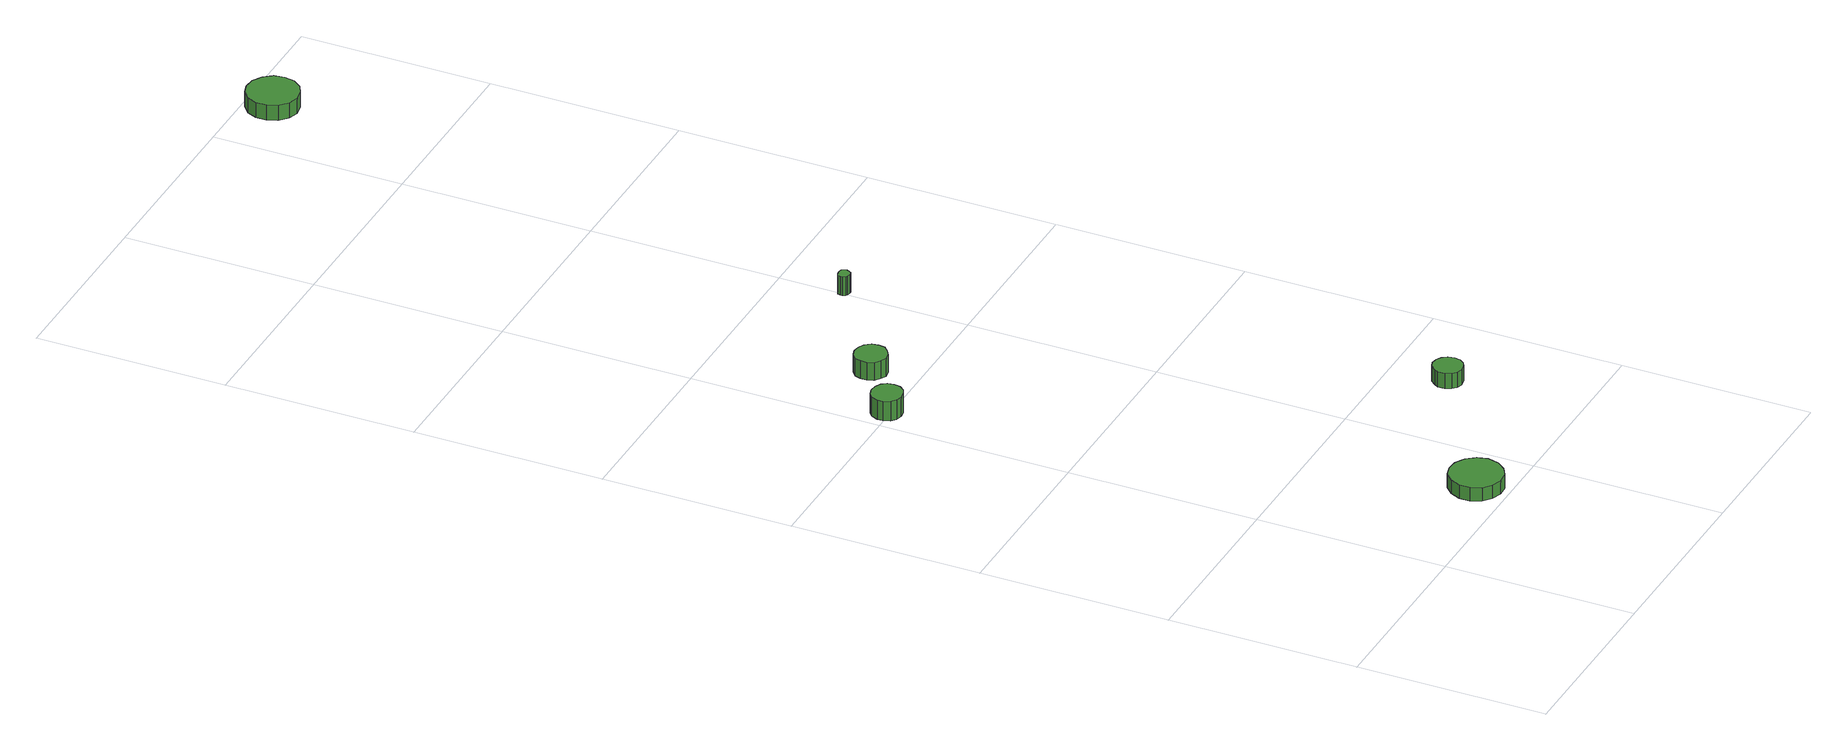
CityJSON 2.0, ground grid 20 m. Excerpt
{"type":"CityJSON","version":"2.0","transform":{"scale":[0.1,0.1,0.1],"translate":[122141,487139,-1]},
"CityObjects":{
"tree1":{"type":"SolitaryVegetationObject","attributes":{"function":"something"},"geometry":[{"type":"MultiSurface","lod":"1","boundaries":[[[0,1,2,3,4,5,6,7,8,9,10,11,12,13,14]],[[15,16,17,18,19,20,21,22,23,24,25,26,27,28,29]],[[0,29,28,1]],[[1,28,27,2]],[[2,27,26,3]],[[3,26,25,4]],[[4,25,24,5]],[[5,24,23,6]],[[6,23,22,7]],[[7,22,21,8]],[[8,21,20,9]],[[9,20,19,10]],[[10,19,18,11]],[[11,18,17,12]],[[12,17,16,13]],[[13,16,15,14]],[[14,15,29,0]]]}]},
"tree2":{"type":"SolitaryVegetationObject","attributes":{"function":"something"},"geometry":[{"type":"MultiSurface","lod":"1","boundaries":[[[30,31,32,33,34,35,36,37,38,39,40,41,42,43,44]],[[45,46,47,48,49,50,51,52,53,54,55,56,57,58,59]],[[30,59,58,31]],[[31,58,57,32]],[[32,57,56,33]],[[33,56,55,34]],[[34,55,54,35]],[[35,54,53,36]],[[36,53,52,37]],[[37,52,51,38]],[[38,51,50,39]],[[39,50,49,40]],[[40,49,48,41]],[[41,48,47,42]],[[42,47,46,43]],[[43,46,45,44]],[[44,45,59,30]]]}]},
"tree3":{"type":"SolitaryVegetationObject","attributes":{"function":"something"},"geometry":[{"type":"MultiSurface","lod":"1","boundaries":[[[60,61,62,63,64,65,66,67,68,69,70,71,72,73,74]],[[75,76,77,78,79,80,81,82,83,84,85,86,87,88,89]],[[60,89,88,61]],[[61,88,87,62]],[[62,87,86,63]],[[63,86,85,64]],[[64,85,84,65]],[[65,84,83,66]],[[66,83,82,67]],[[67,82,81,68]],[[68,81,80,69]],[[69,80,79,70]],[[70,79,78,71]],[[71,78,77,72]],[[72,77,76,73]],[[73,76,75,74]],[[74,75,89,60]]]}]},
"tree4":{"type":"SolitaryVegetationObject","attributes":{"function":"something"},"geometry":[{"type":"MultiSurface","lod":"1","boundaries":[[[90,91,92,93,94,95,96,97,98,99,100,101,102,103,104]],[[105,106,107,108,109,110,111,112,113,114,115,116,117,118,119]],[[90,119,118,91]],[[91,118,117,92]],[[92,117,116,93]],[[93,116,115,94]],[[94,115,114,95]],[[95,114,113,96]],[[96,113,112,97]],[[97,112,111,98]],[[98,111,110,99]],[[99,110,109,100]],[[100,109,108,101]],[[101,108,107,102]],[[102,107,106,103]],[[103,106,105,104]],[[104,105,119,90]]]}]},
"tree5":{"type":"SolitaryVegetationObject","attributes":{"function":"something"},"geometry":[{"type":"MultiSurface","lod":"1","boundaries":[[[120,121,122,123,124,125,126,127,128,129,130,131,132,133,134]],[[135,136,137,138,139,140,141,142,143,144,145,146,147,148,149]],[[120,149,148,121]],[[121,148,147,122]],[[122,147,146,123]],[[123,146,145,124]],[[124,145,144,125]],[[125,144,143,126]],[[126,143,142,127]],[[127,142,141,128]],[[128,141,140,129]],[[129,140,139,130]],[[130,139,138,131]],[[131,138,137,132]],[[132,137,136,133]],[[133,136,135,134]],[[134,135,149,120]]]}]},
"tree6":{"type":"SolitaryVegetationObject","attributes":{"function":"something"},"geometry":[{"type":"MultiSurface","lod":"1","boundaries":[[[150,151,152,153,154,155,156,157,158,159,160,161,162,163,164]],[[165,166,167,168,169,170,171,172,173,174,175,176,177,178,179]],[[150,179,178,151]],[[151,178,177,152]],[[152,177,176,153]],[[153,176,175,154]],[[154,175,174,155]],[[155,174,173,156]],[[156,173,172,157]],[[157,172,171,158]],[[158,171,170,159]],[[159,170,169,160]],[[160,169,168,161]],[[161,168,167,162]],[[162,167,166,163]],[[163,166,165,164]],[[164,165,179,150]]]}]}
},
"vertices":[
[170,34,25],[167,45,25],[160,54,25],[150,60,25],[139,61,25],[128,58,25],[120,50,25],[115,39,25],[115,28,25],[120,17,25],[128,10,25],[139,6,25],[150,7,25],[160,13,25],[167,22,25],[167,22,10],[160,13,10],[150,7,10],[139,6,10],[128,10,10],[120,17,10],[115,28,10],[115,39,10],[120,50,10],[128,58,10],[139,61,10],[150,60,10],[160,54,10],[167,45,10],[170,34,10],
[42,604,30],[41,611,30],[37,616,30],[31,619,30],[24,620,30],[18,618,30],[13,614,30],[10,607,30],[10,601,30],[13,594,30],[18,590,30],[24,588,30],[31,589,30],[37,592,30],[41,597,30],[41,597,8],[37,592,8],[31,589,8],[24,588,8],[18,590,8],[13,594,8],[10,601,8],[10,607,8],[13,614,8],[18,618,8],[24,620,8],[31,619,8],[37,616,8],[41,611,8],[42,604,8],
[103,649,28],[102,656,28],[97,662,28],[91,665,28],[84,666,28],[78,664,28],[72,659,28],[70,653,28],[70,646,28],[72,639,28],[78,635,28],[84,632,28],[91,633,28],[97,637,28],[102,642,28],[102,642,8],[97,637,8],[91,633,8],[84,632,8],[78,635,8],[72,639,8],[70,646,8],[70,653,8],[72,659,8],[78,664,8],[84,666,8],[91,665,8],[97,662,8],[102,656,8],[103,649,8],
[321,140,25],[320,147,25],[316,152,25],[311,155,25],[304,156,25],[298,154,25],[294,149,25],[291,144,25],[291,137,25],[294,131,25],[298,127,25],[304,125,25],[311,126,25],[316,129,25],[320,134,25],[320,134,8],[316,129,8],[311,126,8],[304,125,8],[298,127,8],[294,131,8],[291,137,8],[291,144,8],[294,149,8],[298,154,8],[304,156,8],[311,155,8],[316,152,8],[320,147,8],[321,140,8],
[211,733,29],[210,736,29],[209,738,29],[206,739,29],[204,739,29],[201,738,29],[199,737,29],[198,734,29],[198,732,29],[199,729,29],[201,728,29],[204,727,29],[206,727,29],[209,728,29],[210,730,29],[210,730,8],[209,728,8],[206,727,8],[204,727,8],[201,728,8],[199,729,8],[198,732,8],[198,734,8],[199,737,8],[201,738,8],[204,739,8],[206,739,8],[209,738,8],[210,736,8],[211,733,8],
[303,1372,25],[301,1383,25],[294,1392,25],[284,1398,25],[273,1399,25],[263,1396,25],[254,1388,25],[250,1378,25],[250,1367,25],[254,1356,25],[263,1349,25],[273,1345,25],[284,1347,25],[294,1352,25],[301,1361,25],[301,1361,8],[294,1352,8],[284,1347,8],[273,1345,8],[263,1349,8],[254,1356,8],[250,1367,8],[250,1378,8],[254,1388,8],[263,1396,8],[273,1399,8],[284,1398,8],[294,1392,8],[301,1383,8],[303,1372,8]
]}
